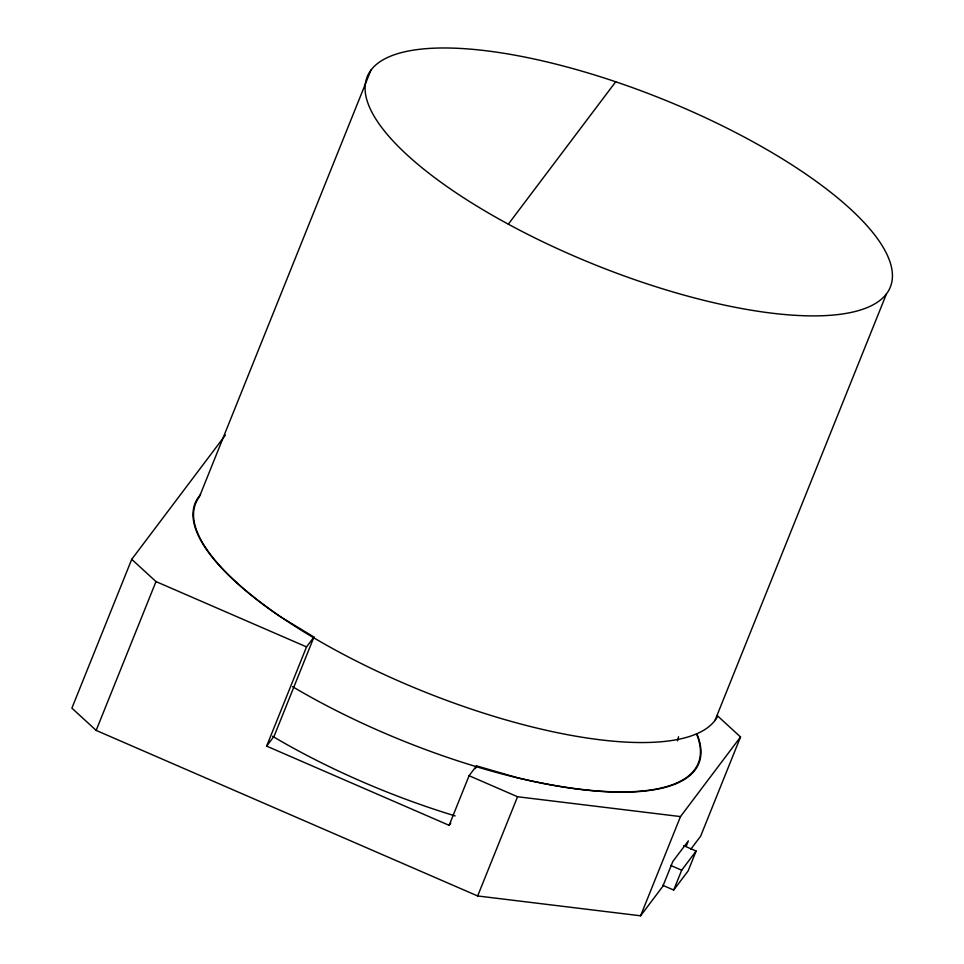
<?xml version="1.0" encoding="UTF-8"?>
<svg xmlns="http://www.w3.org/2000/svg" width="964" height="964" viewBox="0 0 964 964"><rect width="100%" height="100%" fill="white"/><g stroke="black" fill="none" stroke-linecap="round" stroke-linejoin="round"><path stroke-width="1.45" d="M677.535 740.87L678.548 736.737M225.419 435.065L131.731 559.313L71.89 708.142L96.159 730.411L477.662 895.966L640.602 915.8L662.834 886.314L672.812 861.503L688.368 840.873L686.163 846.38M96.159 730.411L155.987 581.581L131.731 559.313M370.959 70.071L199.44 496.737A281.922 89.459 21.9 0 0 407.929 685.006A281.922 89.459 21.9 0 0 717.385 716.722M450.791 823.136L449.14 825.329L266.642 746.124L306.528 646.904L313.951 637.059L279.68 616.273A281.922 89.459 21.9 0 1 200.548 494.532M313.951 637.059L274.065 736.291L266.642 746.124M449.14 825.329L469.082 775.707L476.505 765.874L517.499 777.743A281.922 89.459 21.9 0 0 696.466 733.809M475.397 768.633L476.505 765.874M477.662 895.966L517.548 796.746L680.488 816.58L740.521 736.966L717.288 715.637M714.987 720.445L886.506 293.791A281.922 89.459 21.9 0 0 547.986 62.166A281.922 89.459 21.9 0 0 451.706 189.836A281.922 89.459 21.9 0 0 886.506 293.791M640.602 915.8L680.488 816.58M662.666 885.265L673.703 890.049L681.681 870.203L696.129 851.043L683.753 845.669M740.521 736.966L700.635 836.186L690.851 849.164M696.129 851.043L688.151 870.89L673.703 890.049M508.317 224.178L615.707 81.771M155.987 581.581L306.528 646.904M469.082 775.707L517.548 796.746M670.667 865.431L681.681 870.203M696.984 734.026A281.922 89.459 21.9 0 1 582.184 789.649A281.922 89.459 21.9 0 1 292.502 686.633M455.141 815.918A281.922 89.459 21.9 0 1 272.559 736.255"/></g></svg>
